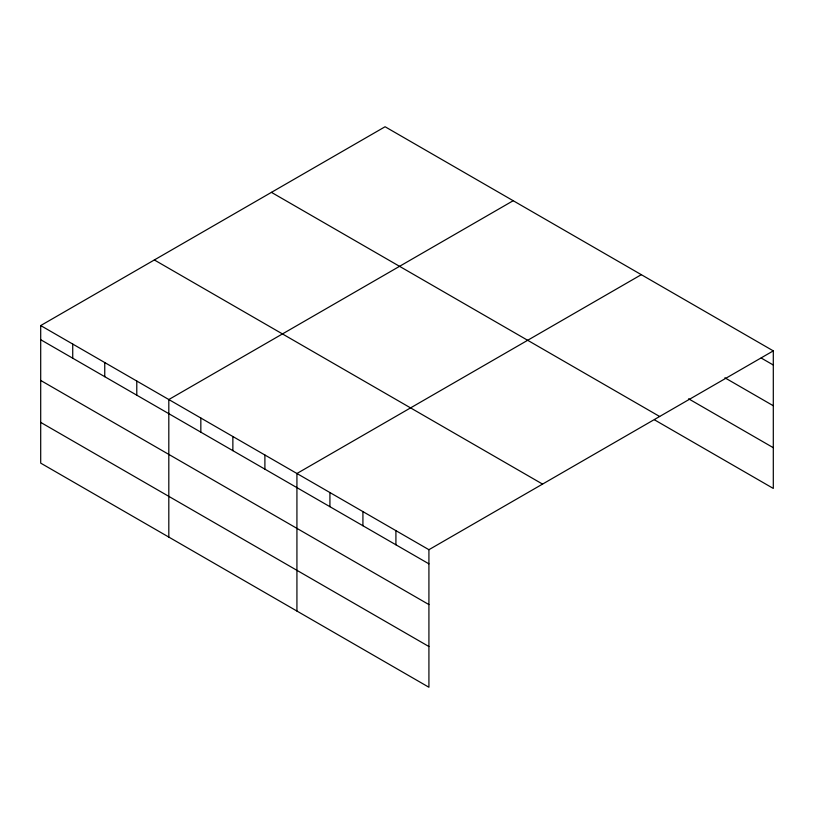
<?xml version="1.0" encoding="UTF-8"?>
<svg xmlns="http://www.w3.org/2000/svg" width="814" height="814" viewBox="0 0 814 814"><rect width="100%" height="100%" fill="white"/><g stroke="black" fill="none" stroke-linecap="round" stroke-linejoin="round"><path stroke-width="1.22" d="M40.7 325.569L428.917 549.704L428.917 687.25L40.7 463.125L40.7 325.569L385.083 126.75L773.3 350.875L773.3 488.431L654.507 419.841M513.196 200.712L168.813 399.542L168.813 537.087M641.31 274.674L296.927 473.504L296.927 611.049M428.917 549.704L773.3 350.875M761.202 358.038L773.3 365.018M724.898 377.798L773.3 405.748M688.603 398.799L773.3 447.7M271.438 192.358L659.655 416.493M154.345 259.961L542.562 484.096M40.7 339.713L428.917 563.848M40.7 380.443L428.917 604.578M40.7 422.395L428.917 646.53M395.919 530.657L395.919 544.8M362.922 511.609L362.922 525.742M329.924 492.551L329.924 506.695M264.896 455.016L264.896 469.149M232.865 436.518L232.865 450.661M200.834 418.03L200.834 432.173M136.783 381.044L136.783 395.187M104.752 362.556L104.752 376.699M72.731 344.068L72.731 358.211"/></g></svg>
